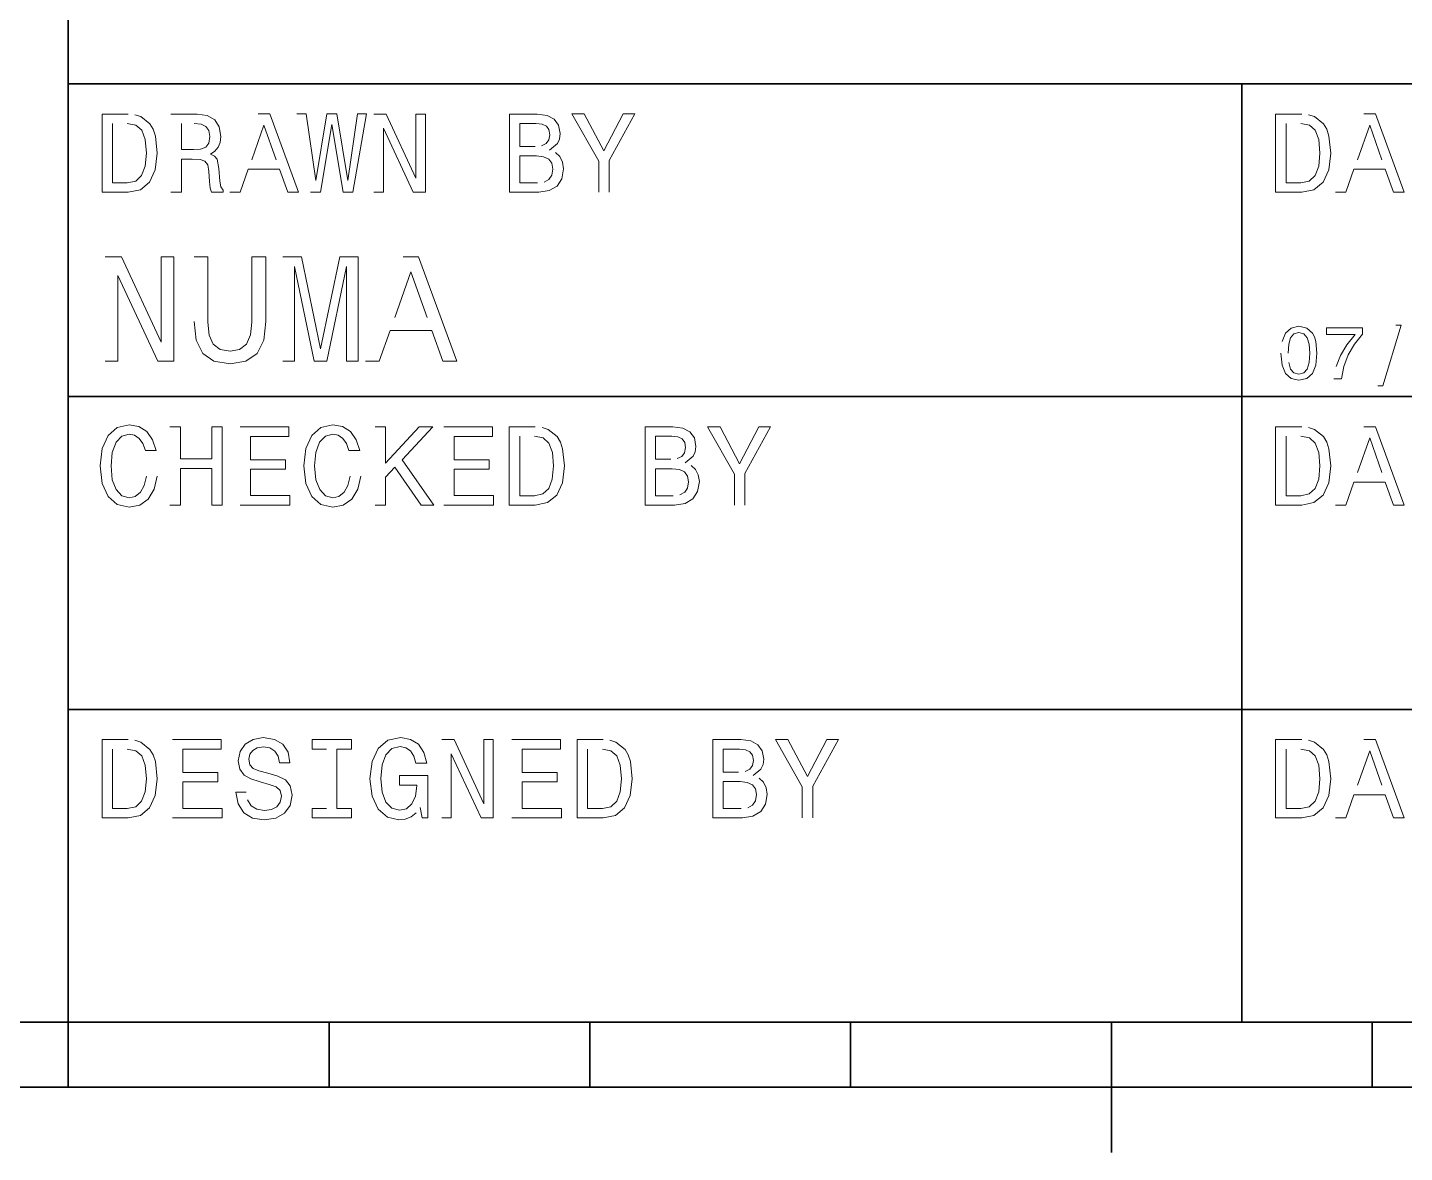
# Model space of a CAD drawing. Extents: x 0 to 179, y 1 to 126.
# Drawn here: x 92.87 to 115.32, y 2.13 to 20.47 of the extents above; entities that cross this region are included whole.
import ezdxf

# ---------------------------------------------------------------- set-up
doc = ezdxf.new("R2010")
doc.units = 0

msp = doc.modelspace()

# ---------------------------------------------------------------- linework, layer by layer
at = {"color": 7, "lineweight": 35}
for points in [[(93.533, 4.252), (93.533, 29.761)], [(93.533, 19.557), (121.168, 19.557)], [(112.665, 4.252), (112.665, 19.557)], [(93.533, 14.455), (174.312, 14.455)], [(93.533, 9.353), (121.168, 9.353)], [(4.252, 4.252), (174.312, 4.252)], [(93.533, 4.252), (174.312, 4.252)], [(46.767, 3.189), (131.797, 3.189)]]:
    msp.add_lwpolyline(points, dxfattribs=at)
at = {"color": 7, "lineweight": 13}
for points in [[(94.51, 19.063), (94.085, 19.063), (94.085, 17.787), (94.51, 17.787), (94.71, 17.828), (94.859, 17.951), (94.951, 18.151), (94.984, 18.425), (94.954, 18.704), (94.918, 18.814), (94.866, 18.903), (94.717, 19.022), (94.62, 19.052)], [(94.497, 18.91), (94.637, 18.882), (94.732, 18.798), (94.789, 18.647), (94.807, 18.425), (94.787, 18.21), (94.73, 18.059), (94.633, 17.969), (94.497, 17.94), (94.256, 17.94), (94.256, 18.91)], [(95.208, 17.787), (95.379, 17.787), (95.379, 18.326), (95.554, 18.326), (95.682, 18.32), (95.763, 18.294), (95.807, 18.234), (95.826, 18.125), (95.835, 17.96), (95.846, 17.851), (95.868, 17.787), (96.061, 17.787), (96.061, 17.822), (96.019, 17.873), (96.004, 17.969), (95.991, 18.175), (95.96, 18.327), (95.918, 18.375), (95.851, 18.41), (95.925, 18.456), (95.976, 18.52), (96.009, 18.601), (96.02, 18.699), (95.995, 18.853), (95.921, 18.969), (95.8, 19.039), (95.634, 19.063), (95.208, 19.063)], [(95.587, 18.906), (95.699, 18.895), (95.778, 18.86), (95.827, 18.796), (95.844, 18.695), (95.826, 18.588), (95.776, 18.524), (95.691, 18.491), (95.576, 18.482), (95.379, 18.482), (95.379, 18.906)], [(96.166, 17.787), (96.335, 17.787), (96.469, 18.162), (96.978, 18.162), (97.112, 17.787), (97.285, 17.787), (96.818, 19.064), (96.631, 19.064)], [(96.528, 18.318), (96.724, 18.881), (96.921, 18.318)], [(97.483, 17.787), (97.645, 17.787), (97.829, 18.893), (98.018, 17.787), (98.173, 17.787), (98.397, 19.064), (98.25, 19.064), (98.092, 17.978), (97.91, 19.064), (97.75, 19.064), (97.572, 17.978), (97.414, 19.064), (97.263, 19.064)], [(98.518, 17.787), (98.671, 17.787), (98.671, 18.833), (99.159, 17.787), (99.356, 17.787), (99.356, 19.063), (99.202, 19.063), (99.202, 18.017), (98.718, 19.063), (98.518, 19.063)], [(101.38, 18.476), (101.508, 18.583), (101.541, 18.655), (101.552, 18.743), (101.528, 18.881), (101.457, 18.98), (101.341, 19.041), (101.179, 19.063), (100.725, 19.063), (100.725, 17.787), (101.205, 17.787), (101.376, 17.813), (101.503, 17.888), (101.582, 18.008), (101.609, 18.169), (101.593, 18.278), (101.549, 18.368), (101.477, 18.434)], [(101.144, 18.533), (100.894, 18.533), (100.894, 18.91), (101.159, 18.91), (101.258, 18.899), (101.328, 18.866), (101.37, 18.809), (101.385, 18.724), (101.369, 18.64), (101.324, 18.581), (101.249, 18.544)], [(102.352, 17.787), (102.352, 18.304), (102.771, 19.064), (102.58, 19.064), (102.265, 18.46), (101.947, 19.064), (101.743, 19.064), (102.181, 18.293), (102.181, 17.787)], [(113.642, 19.063), (113.217, 19.063), (113.217, 17.787), (113.642, 17.787), (113.842, 17.828), (113.991, 17.951), (114.083, 18.151), (114.116, 18.425), (114.086, 18.704), (114.05, 18.814), (113.998, 18.903), (113.849, 19.022), (113.752, 19.052)], [(113.629, 18.91), (113.768, 18.882), (113.864, 18.798), (113.921, 18.647), (113.939, 18.425), (113.919, 18.21), (113.862, 18.059), (113.765, 17.969), (113.629, 17.94), (113.388, 17.94), (113.388, 18.91)], [(114.191, 17.787), (114.36, 17.787), (114.494, 18.162), (115.003, 18.162), (115.138, 17.787), (115.31, 17.787), (114.843, 19.064), (114.656, 19.064)], [(114.553, 18.318), (114.75, 18.881), (114.946, 18.318)], [(101.185, 17.94), (100.894, 17.94), (100.894, 18.379), (101.168, 18.379), (101.284, 18.366), (101.367, 18.327), (101.416, 18.261), (101.433, 18.166), (101.416, 18.065), (101.37, 17.995), (101.293, 17.953)], [(94.137, 15.033), (94.341, 15.033), (94.341, 16.428), (94.992, 15.033), (95.255, 15.033), (95.255, 16.734), (95.049, 16.734), (95.049, 15.34), (94.404, 16.734), (94.137, 16.734)], [(95.585, 15.68), (95.62, 15.374), (95.728, 15.156), (95.909, 15.031), (96.171, 14.987), (96.431, 15.031), (96.612, 15.156), (96.72, 15.372), (96.757, 15.68), (96.757, 16.734), (96.529, 16.734), (96.529, 15.668), (96.507, 15.46), (96.441, 15.31), (96.328, 15.222), (96.171, 15.193), (96.009, 15.222), (95.897, 15.31), (95.831, 15.457), (95.811, 15.668), (95.811, 16.734), (95.585, 16.734)], [(97.034, 15.033), (97.222, 15.033), (97.222, 16.577), (97.541, 15.033), (97.752, 15.033), (98.068, 16.577), (98.068, 15.033), (98.259, 15.033), (98.259, 16.734), (97.96, 16.734), (97.646, 15.234), (97.335, 16.734), (97.034, 16.734)], [(98.377, 15.033), (98.602, 15.033), (98.781, 15.533), (99.46, 15.533), (99.639, 15.033), (99.869, 15.033), (99.246, 16.736), (98.996, 16.736)], [(98.859, 15.742), (99.121, 16.491), (99.384, 15.742)], [(113.302, 15.16), (113.321, 14.967), (113.378, 14.83), (113.47, 14.747), (113.597, 14.72), (113.724, 14.747), (113.816, 14.83), (113.872, 14.967), (113.891, 15.16), (113.872, 15.351), (113.849, 15.427), (113.816, 15.489), (113.724, 15.573), (113.597, 15.601), (113.47, 15.573), (113.378, 15.488), (113.321, 15.351)], [(113.42, 15.16), (113.43, 15.308), (113.46, 15.414), (113.515, 15.477), (113.597, 15.499), (113.678, 15.477), (113.733, 15.414), (113.764, 15.308), (113.774, 15.16), (113.764, 15.01), (113.733, 14.904), (113.678, 14.841), (113.597, 14.82), (113.515, 14.841), (113.46, 14.904), (113.43, 15.01)], [(114.165, 14.744), (114.288, 14.744), (114.329, 14.946), (114.4, 15.135), (114.5, 15.31), (114.632, 15.475), (114.632, 15.576), (114.048, 15.576), (114.048, 15.465), (114.514, 15.465), (114.379, 15.299), (114.277, 15.127), (114.206, 14.943)], [(114.881, 14.63), (114.966, 14.63), (115.263, 15.618), (115.177, 15.618)], [(94.809, 13.159), (94.773, 13.005), (94.712, 12.895), (94.627, 12.827), (94.528, 12.805), (94.409, 12.838), (94.315, 12.937), (94.252, 13.099), (94.232, 13.323), (94.252, 13.545), (94.313, 13.709), (94.407, 13.808), (94.528, 13.843), (94.616, 13.825), (94.692, 13.773), (94.75, 13.691), (94.791, 13.577), (94.966, 13.577), (94.91, 13.751), (94.815, 13.884), (94.684, 13.966), (94.528, 13.996), (94.333, 13.95), (94.184, 13.821), (94.089, 13.61), (94.056, 13.323), (94.089, 13.036), (94.184, 12.825), (94.333, 12.694), (94.528, 12.65), (94.699, 12.685), (94.837, 12.783), (94.934, 12.943), (94.986, 13.159)], [(95.192, 12.685), (95.362, 12.685), (95.362, 13.284), (95.873, 13.284), (95.873, 12.685), (96.042, 12.685), (96.042, 13.961), (95.873, 13.961), (95.873, 13.441), (95.362, 13.441), (95.362, 13.961), (95.192, 13.961)], [(96.338, 12.685), (97.147, 12.685), (97.147, 12.84), (96.507, 12.84), (96.507, 13.272), (97.077, 13.272), (97.077, 13.424), (96.507, 13.424), (96.507, 13.806), (97.132, 13.806), (97.132, 13.961), (96.338, 13.961)], [(98.128, 13.159), (98.092, 13.005), (98.031, 12.895), (97.946, 12.827), (97.847, 12.805), (97.728, 12.838), (97.634, 12.937), (97.572, 13.099), (97.551, 13.323), (97.572, 13.545), (97.632, 13.709), (97.726, 13.808), (97.847, 13.843), (97.935, 13.825), (98.011, 13.773), (98.07, 13.691), (98.11, 13.577), (98.285, 13.577), (98.23, 13.751), (98.134, 13.884), (98.003, 13.966), (97.847, 13.996), (97.652, 13.95), (97.504, 13.821), (97.408, 13.61), (97.375, 13.323), (97.408, 13.036), (97.504, 12.825), (97.652, 12.694), (97.847, 12.65), (98.018, 12.685), (98.156, 12.783), (98.253, 12.943), (98.305, 13.159)], [(98.538, 12.685), (98.707, 12.685), (98.707, 13.139), (98.858, 13.301), (99.286, 12.685), (99.492, 12.685), (98.978, 13.424), (99.477, 13.961), (99.253, 13.961), (98.707, 13.371), (98.707, 13.961), (98.538, 13.961)], [(99.657, 12.685), (100.466, 12.685), (100.466, 12.84), (99.827, 12.84), (99.827, 13.272), (100.396, 13.272), (100.396, 13.424), (99.827, 13.424), (99.827, 13.806), (100.451, 13.806), (100.451, 13.961), (99.657, 13.961)], [(101.148, 13.961), (100.723, 13.961), (100.723, 12.685), (101.148, 12.685), (101.348, 12.726), (101.497, 12.849), (101.589, 13.049), (101.622, 13.323), (101.593, 13.602), (101.556, 13.713), (101.505, 13.801), (101.356, 13.92), (101.258, 13.95)], [(103.592, 13.374), (103.721, 13.481), (103.754, 13.553), (103.765, 13.641), (103.741, 13.779), (103.669, 13.878), (103.554, 13.939), (103.392, 13.961), (102.938, 13.961), (102.938, 12.685), (103.418, 12.685), (103.589, 12.711), (103.715, 12.786), (103.794, 12.906), (103.822, 13.068), (103.805, 13.176), (103.761, 13.266), (103.69, 13.332)], [(104.564, 12.685), (104.564, 13.202), (104.984, 13.963), (104.792, 13.963), (104.478, 13.358), (104.16, 13.963), (103.956, 13.963), (104.394, 13.191), (104.394, 12.685)], [(113.642, 13.961), (113.217, 13.961), (113.217, 12.685), (113.642, 12.685), (113.842, 12.726), (113.991, 12.849), (114.083, 13.049), (114.116, 13.323), (114.086, 13.602), (114.05, 13.713), (113.998, 13.801), (113.849, 13.92), (113.752, 13.95)], [(114.191, 12.685), (114.36, 12.685), (114.494, 13.06), (115.003, 13.06), (115.138, 12.685), (115.31, 12.685), (114.843, 13.963), (114.656, 13.963)], [(101.135, 13.808), (101.275, 13.781), (101.37, 13.696), (101.427, 13.545), (101.446, 13.323), (101.425, 13.108), (101.369, 12.957), (101.271, 12.867), (101.135, 12.838), (100.894, 12.838), (100.894, 13.808)], [(103.357, 13.431), (103.107, 13.431), (103.107, 13.808), (103.372, 13.808), (103.471, 13.797), (103.541, 13.764), (103.583, 13.707), (103.598, 13.623), (103.581, 13.538), (103.537, 13.479), (103.462, 13.442)], [(113.629, 13.808), (113.768, 13.781), (113.864, 13.696), (113.921, 13.545), (113.939, 13.323), (113.919, 13.108), (113.862, 12.957), (113.765, 12.867), (113.629, 12.838), (113.388, 12.838), (113.388, 13.808)], [(114.553, 13.216), (114.75, 13.779), (114.946, 13.216)], [(103.397, 12.838), (103.107, 12.838), (103.107, 13.277), (103.381, 13.277), (103.497, 13.264), (103.579, 13.226), (103.629, 13.159), (103.646, 13.064), (103.629, 12.963), (103.583, 12.893), (103.506, 12.851)], [(94.51, 8.859), (94.085, 8.859), (94.085, 7.583), (94.51, 7.583), (94.71, 7.624), (94.859, 7.747), (94.951, 7.947), (94.984, 8.221), (94.954, 8.501), (94.918, 8.611), (94.866, 8.699), (94.717, 8.819), (94.62, 8.848)], [(95.232, 7.583), (96.041, 7.583), (96.041, 7.738), (95.401, 7.738), (95.401, 8.17), (95.971, 8.17), (95.971, 8.322), (95.401, 8.322), (95.401, 8.705), (96.026, 8.705), (96.026, 8.859), (95.232, 8.859)], [(96.434, 8.004), (96.267, 8.004), (96.303, 7.81), (96.395, 7.666), (96.537, 7.58), (96.728, 7.549), (96.917, 7.578), (97.059, 7.659), (97.149, 7.786), (97.182, 7.953), (97.154, 8.104), (97.077, 8.201), (96.952, 8.265), (96.785, 8.313), (96.642, 8.348), (96.548, 8.388), (96.495, 8.447), (96.478, 8.539), (96.495, 8.622), (96.542, 8.684), (96.616, 8.727), (96.717, 8.741), (96.82, 8.723), (96.901, 8.673), (96.954, 8.591), (96.98, 8.479), (97.147, 8.479), (97.147, 8.482), (97.118, 8.655), (97.031, 8.784), (96.895, 8.864), (96.711, 8.892), (96.546, 8.864), (96.417, 8.787), (96.335, 8.668), (96.305, 8.513), (96.329, 8.376), (96.399, 8.282), (96.509, 8.219), (96.66, 8.172), (96.809, 8.129), (96.921, 8.089), (96.989, 8.03), (97.013, 7.935), (96.991, 7.837), (96.934, 7.764), (96.847, 7.718), (96.735, 7.703), (96.61, 7.723), (96.515, 7.782), (96.454, 7.878)], [(97.746, 7.738), (97.511, 7.738), (97.511, 7.583), (98.15, 7.583), (98.15, 7.738), (97.915, 7.738), (97.915, 8.705), (98.15, 8.705), (98.15, 8.859), (97.511, 8.859), (97.511, 8.705), (97.746, 8.705)], [(99.273, 7.754), (99.305, 7.583), (99.397, 7.583), (99.397, 8.273), (98.932, 8.273), (98.932, 8.116), (99.218, 8.116), (99.218, 8.105), (99.196, 7.936), (99.137, 7.811), (99.047, 7.732), (98.935, 7.707), (98.81, 7.74), (98.713, 7.839), (98.65, 8.003), (98.628, 8.227), (98.649, 8.449), (98.711, 8.613), (98.81, 8.712), (98.944, 8.747), (99.036, 8.728), (99.112, 8.677), (99.167, 8.591), (99.198, 8.475), (99.38, 8.475), (99.332, 8.651), (99.242, 8.784), (99.115, 8.864), (98.955, 8.894), (98.746, 8.848), (98.588, 8.714), (98.487, 8.502), (98.452, 8.221), (98.487, 7.938), (98.588, 7.727), (98.737, 7.593), (98.924, 7.549), (99.029, 7.563), (99.123, 7.6), (99.204, 7.664)], [(99.624, 7.583), (99.777, 7.583), (99.777, 8.629), (100.266, 7.583), (100.462, 7.583), (100.462, 8.859), (100.308, 8.859), (100.308, 7.813), (99.825, 8.859), (99.624, 8.859)], [(100.764, 7.583), (101.573, 7.583), (101.573, 7.738), (100.933, 7.738), (100.933, 8.17), (101.503, 8.17), (101.503, 8.322), (100.933, 8.322), (100.933, 8.705), (101.558, 8.705), (101.558, 8.859), (100.764, 8.859)], [(102.254, 8.859), (101.83, 8.859), (101.83, 7.583), (102.254, 7.583), (102.455, 7.624), (102.604, 7.747), (102.695, 7.947), (102.729, 8.221), (102.699, 8.501), (102.662, 8.611), (102.611, 8.699), (102.462, 8.819), (102.365, 8.848)], [(104.699, 8.273), (104.827, 8.379), (104.86, 8.451), (104.871, 8.539), (104.848, 8.677), (104.776, 8.776), (104.66, 8.837), (104.498, 8.859), (104.044, 8.859), (104.044, 7.583), (104.524, 7.583), (104.695, 7.609), (104.822, 7.685), (104.901, 7.804), (104.928, 7.966), (104.912, 8.074), (104.868, 8.164), (104.796, 8.23)], [(105.671, 7.583), (105.671, 8.1), (106.09, 8.861), (105.899, 8.861), (105.584, 8.256), (105.267, 8.861), (105.063, 8.861), (105.5, 8.089), (105.5, 7.583)], [(113.642, 8.859), (113.217, 8.859), (113.217, 7.583), (113.642, 7.583), (113.842, 7.624), (113.991, 7.747), (114.083, 7.947), (114.116, 8.221), (114.086, 8.501), (114.05, 8.611), (113.998, 8.699), (113.849, 8.819), (113.752, 8.848)], [(114.191, 7.583), (114.36, 7.583), (114.494, 7.958), (115.003, 7.958), (115.138, 7.583), (115.31, 7.583), (114.843, 8.861), (114.656, 8.861)], [(94.497, 8.706), (94.637, 8.679), (94.732, 8.594), (94.789, 8.444), (94.807, 8.221), (94.787, 8.006), (94.73, 7.855), (94.633, 7.765), (94.497, 7.736), (94.256, 7.736), (94.256, 8.706)], [(102.241, 8.706), (102.381, 8.679), (102.477, 8.594), (102.534, 8.444), (102.552, 8.221), (102.532, 8.006), (102.475, 7.855), (102.377, 7.765), (102.241, 7.736), (102.001, 7.736), (102.001, 8.706)], [(104.463, 8.33), (104.213, 8.33), (104.213, 8.706), (104.478, 8.706), (104.577, 8.695), (104.647, 8.662), (104.689, 8.605), (104.704, 8.521), (104.688, 8.436), (104.644, 8.377), (104.568, 8.341)], [(113.629, 8.706), (113.768, 8.679), (113.864, 8.594), (113.921, 8.444), (113.939, 8.221), (113.919, 8.006), (113.862, 7.855), (113.765, 7.765), (113.629, 7.736), (113.388, 7.736), (113.388, 8.706)], [(114.553, 8.115), (114.75, 8.677), (114.946, 8.115)], [(104.504, 7.736), (104.213, 7.736), (104.213, 8.175), (104.487, 8.175), (104.603, 8.162), (104.686, 8.124), (104.735, 8.058), (104.752, 7.962), (104.735, 7.861), (104.689, 7.791), (104.612, 7.749)]]:
    msp.add_lwpolyline(points, dxfattribs=at)
at = {"color": 7, "lineweight": 35, "ltscale": 0.0625}
for points in [[(93.533, 4.252), (93.533, 3.189)], [(97.785, 4.252), (97.785, 3.189)], [(102.036, 4.252), (102.036, 3.189)], [(106.288, 4.252), (106.288, 3.189)], [(114.791, 4.252), (114.791, 3.189)]]:
    msp.add_lwpolyline(points, dxfattribs=at)
at = {"color": 7, "lineweight": 35, "ltscale": 0.125}
msp.add_lwpolyline([(110.539, 4.252), (110.539, 2.126)], dxfattribs=at)

doc.saveas('drawing.dxf')
